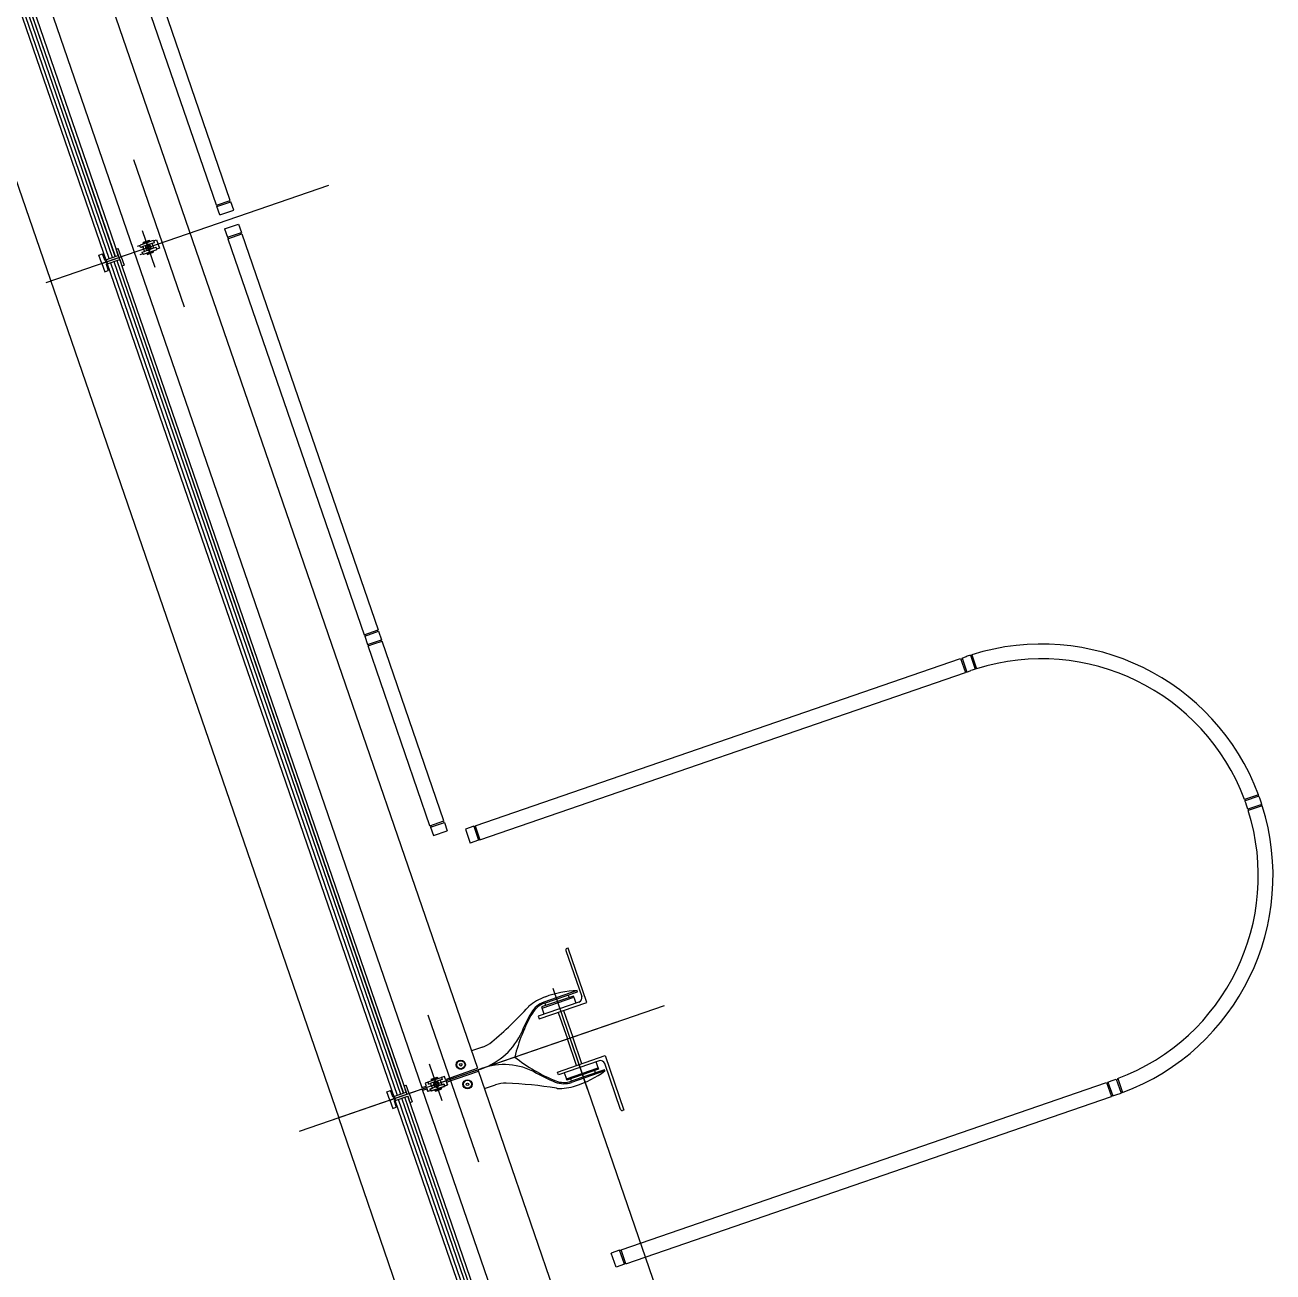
# Model space of a CAD drawing. Extents: x 809487 to 809680, y 818779 to 819225.
# Drawn here: x 809575.584 to 809579.817, y 818949.565 to 818953.792 of the extents above; entities that cross this region are included whole.
import ezdxf

# ---------------------------------------------------------------- set-up
doc = ezdxf.new("R2010")
doc.units = 0
for name, color, linetype in [('F-RC', 7, 'Continuous'), ('MAJ214__', 7, 'Continuous'), ('MAJ270__', 7, 'Continuous'), ('MAJ292__', 7, 'Continuous')]:
    doc.layers.add(name, color=color, linetype=linetype)

msp = doc.modelspace()

# ---------------------------------------------------------------- linework, layer by layer
at = {"layer": 'F-RC'}
for p, q in [((809576.2336, 818953.1815), (809575.7713, 818954.5241)), ((809576.2809, 818953.1977), (809575.8186, 818954.5404)), ((809576.2336, 818953.1815), (809576.2809, 818953.1977)), ((809576.2352, 818953.1767), (809576.2825, 818953.193)), ((809576.2806, 818953.1924), (809576.279, 818953.1971)), ((809576.2923, 818953.1646), (809576.2825, 818953.193)), ((809576.245, 818953.1484), (809576.2352, 818953.1767)), ((809576.2371, 818953.1774), (809576.2355, 818953.1821)), ((809576.245, 818953.1484), (809576.2923, 818953.1646)), ((809576.2613, 818953.1011), (809576.3085, 818953.1174)), ((809576.3085, 818953.1174), (809576.3183, 818953.089)), ((809576.2613, 818953.1011), (809576.271, 818953.0727)), ((809576.271, 818953.0727), (809576.3183, 818953.089)), ((809576.2727, 818953.068), (809576.3199, 818953.0843)), ((809576.2727, 818953.068), (809576.735, 818951.7254)), ((809576.2729, 818953.0734), (809576.2746, 818953.0686)), ((809576.3164, 818953.0884), (809576.318, 818953.0836)), ((809576.3199, 818953.0843), (809576.7822, 818951.7416)), ((809576.735, 818951.7254), (809576.7822, 818951.7416)), ((809576.7366, 818951.7206), (809576.7839, 818951.7369)), ((809576.7366, 818951.7206), (809576.7464, 818951.6923)), ((809576.7369, 818951.726), (809576.7385, 818951.7213)), ((809576.7804, 818951.741), (809576.782, 818951.7363)), ((809576.7839, 818951.7369), (809576.7936, 818951.7085)), ((809576.7464, 818951.6923), (809576.7936, 818951.7085)), ((809576.748, 818951.6875), (809576.7676, 818951.6943)), ((809576.958, 818951.0777), (809576.748, 818951.6875)), ((809576.7483, 818951.6929), (809576.7499, 818951.6882)), ((809576.7676, 818951.6943), (809576.7953, 818951.7038)), ((809576.7918, 818951.7079), (809576.7934, 818951.7032)), ((809577.0053, 818951.094), (809576.7953, 818951.7038)), ((809577.1111, 818951.0775), (809578.7576, 818951.6444)), ((809577.1111, 818951.0775), (809578.7576, 818951.6444)), ((809578.7576, 818951.6444), (809578.7738, 818951.5972)), ((809578.7576, 818951.6444), (809578.7738, 818951.5972)), ((809578.7582, 818951.6426), (809578.7629, 818951.6442)), ((809578.7582, 818951.6426), (809578.7629, 818951.6442)), ((809578.7623, 818951.6461), (809578.7765, 818951.651)), ((809578.7623, 818951.6461), (809578.7765, 818951.651)), ((809578.7623, 818951.6461), (809578.7786, 818951.5988)), ((809578.7623, 818951.6461), (809578.7786, 818951.5988)), ((809578.7907, 818951.6557), (809578.807, 818951.6084)), ((809578.7907, 818951.6557), (809578.807, 818951.6084)), ((809578.7955, 818951.6572), (809578.8117, 818951.6099)), ((809578.7955, 818951.6572), (809578.8117, 818951.6099)), ((809577.1273, 818951.0302), (809578.7738, 818951.5972)), ((809577.1273, 818951.0302), (809578.7738, 818951.5972)), ((809578.7732, 818951.5991), (809578.7779, 818951.6007)), ((809578.7732, 818951.5991), (809578.7779, 818951.6007)), ((809578.7786, 818951.5988), (809578.7927, 818951.6037)), ((809578.7786, 818951.5988), (809578.7927, 818951.6037)), ((809579.7675, 818951.1831), (809579.7202, 818951.1668)), ((809579.7675, 818951.1831), (809579.7202, 818951.1668)), ((809579.7693, 818951.1784), (809579.722, 818951.1621)), ((809579.7693, 818951.1784), (809579.722, 818951.1621)), ((809579.779, 818951.1501), (809579.7317, 818951.1338)), ((809579.779, 818951.1501), (809579.7317, 818951.1338)), ((809579.7805, 818951.1453), (809579.7332, 818951.129)), ((809579.7805, 818951.1453), (809579.7332, 818951.129)), ((809576.958, 818951.0777), (809577.0053, 818951.094)), ((809576.9596, 818951.073), (809577.0069, 818951.0892)), ((809576.9599, 818951.0783), (809576.9615, 818951.0736)), ((809577.0034, 818951.0933), (809577.005, 818951.0886)), ((809577.0069, 818951.0892), (809577.0167, 818951.0609)), ((809577.1063, 818951.0759), (809577.078, 818951.0661)), ((809577.1063, 818951.0759), (809577.078, 818951.0661)), ((809577.1063, 818951.0759), (809577.1226, 818951.0286)), ((809577.1063, 818951.0759), (809577.1226, 818951.0286)), ((809577.1117, 818951.0756), (809577.107, 818951.074)), ((809577.1117, 818951.0756), (809577.107, 818951.074)), ((809577.1111, 818951.0775), (809577.1273, 818951.0302)), ((809577.1111, 818951.0775), (809577.1273, 818951.0302)), ((809576.9596, 818951.073), (809576.9694, 818951.0446)), ((809576.9694, 818951.0446), (809577.0167, 818951.0609)), ((809577.078, 818951.0661), (809577.0942, 818951.0188)), ((809577.078, 818951.0661), (809577.0942, 818951.0188)), ((809577.1226, 818951.0286), (809577.0942, 818951.0188)), ((809577.1226, 818951.0286), (809577.0942, 818951.0188)), ((809577.1267, 818951.0321), (809577.122, 818951.0305)), ((809577.1267, 818951.0321), (809577.122, 818951.0305)), ((809577.6059, 818949.6403), (809579.2524, 818950.2073)), ((809577.6059, 818949.6403), (809579.2524, 818950.2073)), ((809579.2524, 818950.2073), (809579.2687, 818950.16)), ((809579.2524, 818950.2073), (809579.2687, 818950.16)), ((809579.2531, 818950.2054), (809579.2578, 818950.207)), ((809579.2531, 818950.2054), (809579.2578, 818950.207)), ((809579.2571, 818950.2089), (809579.2713, 818950.2138)), ((809579.2571, 818950.2089), (809579.2713, 818950.2138)), ((809579.2571, 818950.2089), (809579.2734, 818950.1616)), ((809579.2571, 818950.2089), (809579.2734, 818950.1616)), ((809579.2855, 818950.2188), (809579.3017, 818950.1715)), ((809579.2855, 818950.2188), (809579.3017, 818950.1715)), ((809579.2902, 818950.2205), (809579.3064, 818950.1732)), ((809579.2902, 818950.2205), (809579.3064, 818950.1732)), ((809577.6222, 818949.593), (809579.2687, 818950.16)), ((809577.6222, 818949.593), (809579.2687, 818950.16)), ((809579.268, 818950.1619), (809579.2728, 818950.1635)), ((809579.268, 818950.1619), (809579.2728, 818950.1635)), ((809579.2734, 818950.1616), (809579.2876, 818950.1665)), ((809579.2734, 818950.1616), (809579.2876, 818950.1665)), ((809577.6012, 818949.6387), (809577.5728, 818949.6289)), ((809577.6012, 818949.6387), (809577.5728, 818949.6289)), ((809577.6175, 818949.5914), (809577.6012, 818949.6387)), ((809577.6175, 818949.5914), (809577.6012, 818949.6387)), ((809577.6066, 818949.6384), (809577.6018, 818949.6368)), ((809577.6066, 818949.6384), (809577.6018, 818949.6368)), ((809577.6222, 818949.593), (809577.6059, 818949.6403)), ((809577.6222, 818949.593), (809577.6059, 818949.6403)), ((809577.5891, 818949.5816), (809577.5728, 818949.6289)), ((809577.5891, 818949.5816), (809577.5728, 818949.6289)), ((809577.6215, 818949.5949), (809577.6168, 818949.5933)), ((809577.6215, 818949.5949), (809577.6168, 818949.5933)), ((809577.6175, 818949.5914), (809577.5891, 818949.5816)), ((809577.6175, 818949.5914), (809577.5891, 818949.5816))]:
    msp.add_line(p, q, dxfattribs=at)
for radius, start, end in [(0.785, 20.4599, 107.5401), (0.785, 20.4599, 107.5401), (0.785, 107.9051, 109), (0.785, 107.9051, 109), (0.783, 107.5363, 107.9023), (0.783, 107.5363, 107.9023), (0.735, 20.5593, 107.4407), (0.735, 20.5593, 107.4407), (0.735, 107.8306, 109), (0.735, 107.8306, 109), (0.737, 107.445, 107.8338), (0.737, 107.445, 107.8338), (0.735, 17.8306, 20.1694), (0.735, 17.8306, 20.1694), (0.737, 20.1662, 20.555), (0.737, 20.1662, 20.555), (0.783, 20.0977, 20.4637), (0.783, 20.0977, 20.4637), (0.785, 17.9051, 20.0949), (0.785, 17.9051, 20.0949), (0.735, 290.5593, 17.4407), (0.735, 290.5593, 17.4407), (0.785, 290.4599, 17.5401), (0.785, 290.4599, 17.5401), (0.737, 17.445, 17.8338), (0.737, 17.445, 17.8338), (0.783, 17.5363, 17.9023), (0.783, 17.5363, 17.9023), (0.735, 289, 290.1694), (0.735, 289, 290.1694), (0.737, 290.1662, 290.555), (0.737, 290.1662, 290.555), (0.785, 289, 290.0949), (0.785, 289, 290.0949), (0.783, 290.0977, 290.4637), (0.783, 290.0977, 290.4637)]:
    msp.add_arc((809579.032, 818950.9087), radius, start, end, dxfattribs=at)
at = {"layer": 'MAJ214__'}
for p, q in [((809575.8698, 818953.0007), (809574.898, 818955.8231)), ((809575.8812, 818953.0046), (809574.9094, 818955.827)), ((809575.8906, 818953.0078), (809574.9188, 818955.8302)), ((809575.8914, 818953.0081), (809574.9195, 818955.8305)), ((809575.975, 818953.0448), (809575.9646, 818953.0413)), ((809575.9824, 818953.0222), (809575.99, 818953.0249)), ((809576.015, 818953.052), (809575.9843, 818953.0414)), ((809575.9851, 818953.0539), (809576.0069, 818953.0613)), ((809575.9857, 818953.0551), (809575.9851, 818953.0539)), ((809575.9861, 818953.051), (809575.9851, 818953.0539)), ((809576.0056, 818953.062), (809575.9857, 818953.0551)), ((809575.9859, 818953.0155), (809576.0299, 818953.0307)), ((809575.9861, 818953.051), (809576.0078, 818953.0585)), ((809575.988, 818953.0517), (809575.9883, 818953.0507)), ((809576.0207, 818953.0355), (809575.99, 818953.0249)), ((809576.0191, 818953.0259), (809575.9973, 818953.0184)), ((809576.0201, 818953.0231), (809575.9983, 818953.0156)), ((809576.0056, 818953.062), (809576.0069, 818953.0613)), ((809576.006, 818953.0579), (809576.0063, 818953.0569)), ((809576.0078, 818953.0585), (809576.0069, 818953.0613)), ((809576.0152, 818953.0521), (809576.0228, 818953.0547)), ((809576.0167, 818953.0251), (809576.017, 818953.0257)), ((809576.0169, 818953.0262), (809576.017, 818953.0257)), ((809576.0201, 818953.0231), (809576.0191, 818953.0259)), ((809576.0194, 818953.0218), (809576.0201, 818953.0231)), ((809576.0204, 818953.0604), (809576.0308, 818953.064)), ((809576.0285, 818953.0381), (809576.0209, 818953.0355)), ((809576.0405, 818953.0357), (809576.0301, 818953.0321)), ((809576.0308, 818953.064), (809576.0405, 818953.0357)), ((809575.8747, 818952.9865), (809576.8465, 818950.1641)), ((809575.8861, 818952.9904), (809576.8579, 818950.168)), ((809575.8955, 818952.9937), (809576.8673, 818950.1713)), ((809575.8962, 818952.9939), (809576.8681, 818950.1715)), ((809575.9848, 818953.0165), (809575.9744, 818953.0129)), ((809575.9983, 818953.0156), (809575.9973, 818953.0184)), ((809575.9996, 818953.0149), (809575.9983, 818953.0156)), ((809575.9989, 818953.02), (809575.9991, 818953.0195)), ((809575.9997, 818953.0192), (809575.9991, 818953.0195)), ((809575.9996, 818953.0149), (809576.0194, 818953.0218)), ((809577.4926, 818950.1852), (809577.3753, 818950.5261)), ((809577.4305, 818950.4958), (809577.4276, 818950.5042)), ((809577.3472, 818950.4765), (809577.3501, 818950.4681)), ((809577.3931, 818950.4451), (809577.4241, 818950.3551)), ((809577.4111, 818950.4513), (809577.4421, 818950.3613)), ((809577.4731, 818950.2712), (809577.4421, 818950.3613)), ((809577.4551, 818950.2651), (809577.4241, 818950.3551)), ((809577.0107, 818950.218), (809577.1195, 818950.2555)), ((809577.0107, 818950.218), (809577.1195, 818950.2555)), ((809577.014, 818950.2086), (809577.1227, 818950.246)), ((809577.014, 818950.2086), (809577.1227, 818950.246)), ((809577.5158, 818950.2481), (809577.5187, 818950.2397)), ((809576.9304, 818950.1903), (809576.9446, 818950.1952)), ((809576.9304, 818950.1903), (809576.9446, 818950.1952)), ((809576.9517, 818950.2083), (809576.9413, 818950.2047)), ((809576.9517, 818950.2083), (809576.9413, 818950.2047)), ((809576.9413, 818950.2047), (809576.9446, 818950.1952)), ((809576.9413, 818950.2047), (809576.9446, 818950.1952)), ((809576.9462, 818950.1905), (809576.9511, 818950.1763)), ((809576.952, 818950.2097), (809576.996, 818950.2248)), ((809576.952, 818950.2097), (809576.996, 818950.2248)), ((809576.9534, 818950.2022), (809576.961, 818950.2049)), ((809576.9534, 818950.2022), (809576.961, 818950.2049)), ((809576.9591, 818950.1857), (809576.9667, 818950.1883)), ((809576.9591, 818950.1857), (809576.9667, 818950.1883)), ((809576.9918, 818950.2154), (809576.961, 818950.2049)), ((809576.9918, 818950.2154), (809576.961, 818950.2049)), ((809576.9836, 818950.2248), (809576.9618, 818950.2173)), ((809576.9836, 818950.2248), (809576.9618, 818950.2173)), ((809576.9624, 818950.2186), (809576.9618, 818950.2173)), ((809576.9624, 818950.2186), (809576.9618, 818950.2173)), ((809576.9618, 818950.2173), (809576.9628, 818950.2145)), ((809576.9618, 818950.2173), (809576.9628, 818950.2145)), ((809576.9624, 818950.2186), (809576.9823, 818950.2254)), ((809576.9624, 818950.2186), (809576.9823, 818950.2254)), ((809576.9626, 818950.179), (809577.0066, 818950.1941)), ((809576.9626, 818950.179), (809577.0066, 818950.1941)), ((809576.9845, 818950.222), (809576.9628, 818950.2145)), ((809576.9845, 818950.222), (809576.9628, 818950.2145)), ((809576.9652, 818950.2153), (809576.9649, 818950.2146)), ((809576.9652, 818950.2153), (809576.9649, 818950.2146)), ((809576.965, 818950.2142), (809576.9649, 818950.2146)), ((809576.965, 818950.2142), (809576.9649, 818950.2146)), ((809576.9975, 818950.1989), (809576.9667, 818950.1883)), ((809576.9975, 818950.1989), (809576.9667, 818950.1883)), ((809576.9975, 818950.1989), (809576.9667, 818950.1883)), ((809576.9958, 818950.1893), (809576.974, 818950.1818)), ((809576.9958, 818950.1893), (809576.974, 818950.1818)), ((809576.974, 818950.1818), (809576.9958, 818950.1893)), ((809576.9968, 818950.1865), (809576.975, 818950.179)), ((809576.9968, 818950.1865), (809576.975, 818950.179)), ((809576.975, 818950.179), (809576.9968, 818950.1865)), ((809576.9822, 818950.2211), (809576.9828, 818950.2208)), ((809576.9822, 818950.2211), (809576.9828, 818950.2208)), ((809576.9823, 818950.2254), (809576.9836, 818950.2248)), ((809576.9823, 818950.2254), (809576.9836, 818950.2248)), ((809576.983, 818950.2204), (809576.9828, 818950.2208)), ((809576.983, 818950.2204), (809576.9828, 818950.2208)), ((809576.9836, 818950.2248), (809576.9845, 818950.222)), ((809576.9836, 818950.2248), (809576.9845, 818950.222)), ((809576.9995, 818950.2181), (809576.9919, 818950.2155)), ((809576.9995, 818950.2181), (809576.9919, 818950.2155)), ((809576.9934, 818950.1885), (809576.9937, 818950.1892)), ((809576.9934, 818950.1885), (809576.9937, 818950.1892)), ((809576.9936, 818950.1896), (809576.9937, 818950.1892)), ((809576.9936, 818950.1896), (809576.9937, 818950.1892)), ((809576.9939, 818950.1887), (809576.9936, 818950.1896)), ((809576.9968, 818950.1865), (809576.9958, 818950.1893)), ((809576.9968, 818950.1865), (809576.9958, 818950.1893)), ((809576.9958, 818950.1893), (809576.9968, 818950.1865)), ((809576.9961, 818950.1852), (809576.9968, 818950.1865)), ((809576.9961, 818950.1852), (809576.9968, 818950.1865)), ((809576.9961, 818950.1852), (809576.9968, 818950.1865)), ((809577.0075, 818950.2275), (809576.9971, 818950.2239)), ((809577.0075, 818950.2275), (809576.9971, 818950.2239)), ((809577.0052, 818950.2016), (809576.9976, 818950.199)), ((809577.0052, 818950.2016), (809576.9976, 818950.199)), ((809576.9976, 818950.199), (809577.0052, 818950.2016)), ((809577.0173, 818950.1991), (809577.0068, 818950.1955)), ((809577.0173, 818950.1991), (809577.0068, 818950.1955)), ((809577.0068, 818950.1955), (809577.0173, 818950.1991)), ((809577.0107, 818950.218), (809577.0075, 818950.2275)), ((809577.0107, 818950.218), (809577.0075, 818950.2275)), ((809577.0173, 818950.1991), (809577.0124, 818950.2133)), ((809577.014, 818950.2086), (809577.0173, 818950.1991)), ((809577.014, 818950.2086), (809577.0173, 818950.1991)), ((809577.4383, 818950.212), (809577.4354, 818950.2205)), ((809577.7874, 818947.4316), (809576.8514, 818950.1499)), ((809577.7988, 818947.4355), (809576.8628, 818950.1538)), ((809577.8082, 818947.4387), (809576.8722, 818950.1571)), ((809577.809, 818947.439), (809576.8729, 818950.1574)), ((809577.8827, 818947.4247), (809576.932, 818950.1856)), ((809576.9336, 818950.1809), (809576.9478, 818950.1858)), ((809576.9336, 818950.1809), (809576.9478, 818950.1858)), ((809576.9511, 818950.1763), (809576.9478, 818950.1858)), ((809576.9511, 818950.1763), (809576.9478, 818950.1858)), ((809576.9615, 818950.1799), (809576.9511, 818950.1763)), ((809576.9615, 818950.1799), (809576.9511, 818950.1763)), ((809576.9615, 818950.1799), (809576.9511, 818950.1763)), ((809576.975, 818950.179), (809576.974, 818950.1818)), ((809576.975, 818950.179), (809576.974, 818950.1818)), ((809576.974, 818950.1818), (809576.975, 818950.179)), ((809576.9763, 818950.1784), (809576.975, 818950.179)), ((809576.9763, 818950.1784), (809576.975, 818950.179)), ((809576.9763, 818950.1784), (809576.975, 818950.179)), ((809576.9756, 818950.1834), (809576.9758, 818950.183)), ((809576.9756, 818950.1834), (809576.9758, 818950.183)), ((809576.9759, 818950.1825), (809576.9756, 818950.1834)), ((809576.9764, 818950.1827), (809576.9758, 818950.183)), ((809576.9764, 818950.1827), (809576.9758, 818950.183)), ((809576.9763, 818950.1784), (809576.9961, 818950.1852)), ((809576.9763, 818950.1784), (809576.9961, 818950.1852)), ((809576.9961, 818950.1852), (809576.9763, 818950.1784))]:
    msp.add_line(p, q, dxfattribs=at)
for points in [[(809576.0193, 818953.0614), (809575.9753, 818953.0463)], [(809577.3251, 818950.4322), (809577.3283, 818950.4228), (809577.4901, 818950.4785), (809577.4266, 818950.6629), (809577.4218, 818950.6613)], [(809577.4187, 818950.655), (809577.4725, 818950.4988)], [(809577.3449, 818950.4391), (809577.338, 818950.4592), (809577.4458, 818950.4963), (809577.4527, 818950.4762)], [(809577.4573, 818950.5189), (809577.3445, 818950.4801)], [(809577.4632, 818950.4798), (809577.3251, 818950.4322)], [(809577.3936, 818950.2333), (809577.3903, 818950.2428), (809577.5521, 818950.2984), (809577.6156, 818950.114), (809577.6109, 818950.1123)], [(809577.5317, 818950.2809), (809577.3936, 818950.2333)], [(809577.4134, 818950.2401), (809577.4204, 818950.22), (809577.5282, 818950.2571), (809577.5212, 818950.2773)], [(809577.6045, 818950.1154), (809577.5508, 818950.2716)], [(809577.5512, 818950.2464), (809577.4384, 818950.2076)], [(809577.0066, 818950.1941), (809576.9626, 818950.179)]]:
    msp.add_lwpolyline(points, dxfattribs=at)
for points in [[(809577.4458, 818950.4963), (809577.4444, 818950.5005), (809577.3366, 818950.4634), (809577.338, 818950.4592)], [(809577.5282, 818950.2571), (809577.5296, 818950.2529), (809577.4218, 818950.2158), (809577.4204, 818950.22)]]:
    msp.add_lwpolyline(points, close=True, dxfattribs=at)
for centre, radius in [((809576.0026, 818953.0385), 0.006), ((809577.0624, 818950.2675), 0.0155), ((809577.0624, 818950.2675), 0.0155), ((809577.0624, 818950.2675), 0.0135), ((809577.0624, 818950.2675), 0.0135), ((809577.0624, 818950.2675), 0.0042), ((809577.0624, 818950.2675), 0.0042), ((809577.0852, 818950.2014), 0.0155), ((809577.0852, 818950.2014), 0.0155), ((809577.0852, 818950.2014), 0.0135), ((809577.0852, 818950.2014), 0.0135), ((809577.0852, 818950.2014), 0.0042), ((809577.0852, 818950.2014), 0.0042)]:
    msp.add_circle(centre, radius, dxfattribs=at)
for centre, radius, start, end in [((809576.0026, 818953.0385), 0.0095, 145.1826, 252.8174), ((809576.0026, 818953.0385), 0.0109, 101.1265, 116.8735), ((809576.0026, 818953.0385), 0.0109, 281.1265, 296.8735), ((809576.0026, 818953.0385), 0.0095, 326.6949, 71.3051), ((809577.4235, 818950.6566), 0.005, 109, 199), ((809577.4583, 818950.494), 0.015, 289, 19), ((809577.7926, 818950.161), 0.567, 149.9624, 158.1041), ((809577.3703, 818950.4052), 0.0792, 109, 149.9624), ((809577.0587, 818950.4728), 0.2307, 285.6773, 333.2312), ((809577.2479, 818950.3799), 0.02, 326.6754, 338.1041), ((809577.5366, 818950.2667), 0.015, 19, 109), ((809577.2086, 818950.0373), 0.2307, 64.7688, 112.3227), ((809577.3006, 818950.227), 0.02, 59.8959, 71.3246), ((809577.595, 818950.7349), 0.567, 239.8959, 248.0376), ((809576.9793, 818950.2019), 0.0095, 145.1826, 199.0001), ((809576.9793, 818950.2019), 0.0095, 145.1826, 199.0001), ((809576.9793, 818950.2019), 0.0095, 198.9999, 252.8174), ((809576.9793, 818950.2019), 0.0095, 198.9999, 252.8174), ((809576.9793, 818950.2019), 0.0095, 199.0001, 252.8174), ((809576.9793, 818950.2019), 0.006, 18.9999, 199.0001), ((809576.9793, 818950.2019), 0.006, 18.9999, 199.0001), ((809576.9793, 818950.2019), 0.006, 198.9999, 19.0001), ((809576.9793, 818950.2019), 0.006, 198.9999, 19.0001), ((809576.9793, 818950.2019), 0.006, 199.0001, 18.9999), ((809576.9793, 818950.2019), 0.0109, 101.1265, 116.8735), ((809576.9793, 818950.2019), 0.0109, 101.1265, 116.8735), ((809576.9793, 818950.2019), 0.0109, 281.1265, 296.8735), ((809576.9793, 818950.2019), 0.0109, 281.1265, 296.8735), ((809576.9793, 818950.2019), 0.0109, 281.1265, 296.8735), ((809576.9793, 818950.2019), 0.0095, 18.9999, 71.3051), ((809576.9793, 818950.2019), 0.0095, 18.9999, 71.3051), ((809576.9793, 818950.2019), 0.0095, 326.6949, 19.0001), ((809576.9793, 818950.2019), 0.0095, 326.6949, 19.0001), ((809576.9793, 818950.2019), 0.0095, 326.6949, 18.9999), ((809577.4126, 818950.2825), 0.0792, 248.0376, 289), ((809577.6092, 818950.1171), 0.005, 199, 289)]:
    msp.add_arc(centre, radius, start, end, dxfattribs=at)
for points, degree in [([(809575.975, 818953.0455), (809575.975, 818953.0456), (809575.975, 818953.0456), (809575.975, 818953.0457), (809575.975, 818953.0458), (809575.9751, 818953.0459), (809575.9751, 818953.0459), (809575.9751, 818953.046), (809575.9751, 818953.046), (809575.9751, 818953.0461), (809575.9751, 818953.0461), (809575.9752, 818953.0461), (809575.9752, 818953.0462), (809575.9753, 818953.0462), (809575.9753, 818953.0462), (809575.9753, 818953.0463)], 3), ([(809575.9758, 818953.0394), (809575.9758, 818953.0397), (809575.9757, 818953.04), (809575.9755, 818953.0409), (809575.9754, 818953.0414), (809575.9752, 818953.0425), (809575.9751, 818953.0431), (809575.975, 818953.0443), (809575.975, 818953.0449), (809575.975, 818953.0455)], 3), ([(809575.9758, 818953.0394), (809575.9759, 818953.0393), (809575.9759, 818953.0393), (809575.9759, 818953.0393), (809575.9759, 818953.0392), (809575.9759, 818953.0392), (809575.9759, 818953.0392), (809575.9759, 818953.0392)], 3), ([(809575.9767, 818953.0388), (809575.9767, 818953.0388), (809575.9767, 818953.0388), (809575.9766, 818953.0388), (809575.9766, 818953.0388), (809575.9765, 818953.0388), (809575.9765, 818953.0388), (809575.9764, 818953.0388), (809575.9763, 818953.0388), (809575.9761, 818953.0389), (809575.9761, 818953.0389), (809575.976, 818953.039), (809575.9759, 818953.0391), (809575.9759, 818953.0392)], 3), ([(809575.9767, 818953.0388), (809575.9773, 818953.039), (809575.978, 818953.0392), (809575.9796, 818953.0398), (809575.9805, 818953.0401), (809575.9821, 818953.0406), (809575.9827, 818953.0409), (809575.9836, 818953.0412), (809575.9839, 818953.0413), (809575.9843, 818953.0414)], 3), ([(809575.9767, 818953.0388), (809575.9775, 818953.0391), (809575.9784, 818953.0394), (809575.9793, 818953.0397), (809575.9806, 818953.0401), (809575.9818, 818953.0406), (809575.9831, 818953.041), (809575.9835, 818953.0411), (809575.9839, 818953.0413), (809575.9843, 818953.0414)], 3), ([(809575.982, 818953.0215), (809575.982, 818953.0215), (809575.982, 818953.0215), (809575.982, 818953.0216), (809575.982, 818953.0217), (809575.982, 818953.0219), (809575.982, 818953.022), (809575.9821, 818953.0221), (809575.9822, 818953.0221), (809575.9823, 818953.0222), (809575.9823, 818953.0222), (809575.9824, 818953.0222), (809575.9824, 818953.0222), (809575.9824, 818953.0222)], 3), ([(809575.9843, 818953.0414), (809575.9843, 818953.0414), (809575.9843, 818953.0414), (809575.9843, 818953.0412), (809575.9844, 818953.041), (809575.9845, 818953.0405), (809575.9846, 818953.0401), (809575.9848, 818953.0388), (809575.9849, 818953.0378), (809575.9853, 818953.0355), (809575.9856, 818953.0343), (809575.9864, 818953.032), (809575.9869, 818953.0309), (809575.9879, 818953.0288), (809575.9884, 818953.0279), (809575.9891, 818953.0266), (809575.9894, 818953.0261), (809575.9897, 818953.0255), (809575.9898, 818953.0252), (809575.9899, 818953.025), (809575.99, 818953.0249), (809575.99, 818953.0249)], 3), ([(809575.9955, 818953.045), (809575.9955, 818953.045), (809575.9955, 818953.0449), (809575.9954, 818953.0449), (809575.9954, 818953.0448), (809575.9952, 818953.0446), (809575.9951, 818953.0444), (809575.9949, 818953.044), (809575.9948, 818953.0438), (809575.9946, 818953.0437)], 3), ([(809575.9976, 818953.0482), (809575.9965, 818953.0465), (809575.9955, 818953.045)], 2), ([(809575.9995, 818953.0295), (809575.9997, 818953.0294), (809575.9999, 818953.0293), (809576.0003, 818953.0292), (809576.0005, 818953.0291), (809576.0008, 818953.029), (809576.0009, 818953.029), (809576.001, 818953.029), (809576.001, 818953.029), (809576.001, 818953.029)], 3), ([(809576.0042, 818953.048), (809576.0024, 818953.0485), (809576.0005, 818953.0492)], 2), ([(809576.001, 818953.029), (809576.0027, 818953.0284), (809576.0047, 818953.0277)], 2), ([(809576.0056, 818953.0475), (809576.0054, 818953.0475), (809576.0052, 818953.0476), (809576.0048, 818953.0477), (809576.0046, 818953.0478), (809576.0044, 818953.0479), (809576.0043, 818953.0479), (809576.0042, 818953.0479), (809576.0042, 818953.048), (809576.0042, 818953.048)], 3), ([(809576.0075, 818953.0287), (809576.0087, 818953.0304), (809576.0097, 818953.0319)], 2), ([(809576.0097, 818953.0319), (809576.0097, 818953.032), (809576.0097, 818953.032), (809576.0097, 818953.0321), (809576.0098, 818953.0321), (809576.0099, 818953.0324), (809576.0101, 818953.0325), (809576.0103, 818953.0329), (809576.0104, 818953.0331), (809576.0105, 818953.0332)], 3), ([(809576.015, 818953.052), (809576.0151, 818953.052), (809576.0152, 818953.052), (809576.0152, 818953.0521)], 2), ([(809576.015, 818953.052), (809576.0151, 818953.052), (809576.0152, 818953.052), (809576.0152, 818953.0521)], 2), ([(809576.0209, 818953.0355), (809576.0209, 818953.0355), (809576.0209, 818953.0355), (809576.0208, 818953.0357), (809576.0208, 818953.0359), (809576.0206, 818953.0365), (809576.0206, 818953.0369), (809576.0204, 818953.0381), (809576.0203, 818953.0391), (809576.0198, 818953.0414), (809576.0195, 818953.0426), (809576.0188, 818953.0449), (809576.0183, 818953.046), (809576.0173, 818953.0481), (809576.0168, 818953.049), (809576.0161, 818953.0503), (809576.0158, 818953.0508), (809576.0154, 818953.0515), (809576.0153, 818953.0517), (809576.0152, 818953.0519), (809576.0152, 818953.052), (809576.0152, 818953.0521)], 3), ([(809576.0193, 818953.0614), (809576.0193, 818953.0614), (809576.0193, 818953.0614), (809576.0194, 818953.0614), (809576.0195, 818953.0614), (809576.0195, 818953.0614), (809576.0196, 818953.0613), (809576.0196, 818953.0613), (809576.0197, 818953.0613), (809576.0197, 818953.0612), (809576.0197, 818953.0612), (809576.0198, 818953.0612), (809576.0198, 818953.0611), (809576.0199, 818953.0611), (809576.0199, 818953.061), (809576.02, 818953.061)], 3), ([(809576.02, 818953.061), (809576.0203, 818953.0605), (809576.0207, 818953.06), (809576.0214, 818953.059), (809576.0217, 818953.0585), (809576.0222, 818953.0576), (809576.0225, 818953.0571), (809576.0228, 818953.0563), (809576.023, 818953.0559), (809576.0231, 818953.0556)], 3), ([(809576.0209, 818953.0355), (809576.0208, 818953.0355), (809576.0208, 818953.0355), (809576.0207, 818953.0355)], 2), ([(809576.0232, 818953.0554), (809576.0232, 818953.0554), (809576.0232, 818953.0554), (809576.0232, 818953.0553), (809576.0232, 818953.0552), (809576.0232, 818953.055), (809576.0231, 818953.055), (809576.0231, 818953.0548), (809576.023, 818953.0548), (809576.0229, 818953.0547), (809576.0229, 818953.0547), (809576.0228, 818953.0547), (809576.0228, 818953.0547), (809576.0228, 818953.0547)], 3), ([(809576.0232, 818953.0554), (809576.0232, 818953.0555), (809576.0232, 818953.0555), (809576.0231, 818953.0555), (809576.0231, 818953.0555), (809576.0231, 818953.0556), (809576.0231, 818953.0556), (809576.0231, 818953.0556)], 3), ([(809576.0285, 818953.0381), (809576.0285, 818953.0381), (809576.0285, 818953.0381), (809576.0285, 818953.0381), (809576.0286, 818953.0381), (809576.0287, 818953.0382), (809576.0287, 818953.0382), (809576.0288, 818953.0382), (809576.0289, 818953.0381), (809576.029, 818953.0381), (809576.0291, 818953.038), (809576.0292, 818953.0379), (809576.0292, 818953.0378), (809576.0293, 818953.0378)], 3), ([(809576.0293, 818953.0376), (809576.0293, 818953.0376), (809576.0293, 818953.0376), (809576.0293, 818953.0377), (809576.0293, 818953.0377), (809576.0293, 818953.0377), (809576.0293, 818953.0377), (809576.0293, 818953.0378)], 3), ([(809576.0293, 818953.0376), (809576.0294, 818953.0372), (809576.0295, 818953.0369), (809576.0297, 818953.036), (809576.0298, 818953.0355), (809576.03, 818953.0344), (809576.03, 818953.0338), (809576.0301, 818953.0326), (809576.0302, 818953.032), (809576.0302, 818953.0314)], 3), ([(809576.0302, 818953.0314), (809576.0302, 818953.0313), (809576.0301, 818953.0313), (809576.0301, 818953.0312), (809576.0301, 818953.0311), (809576.0301, 818953.0311), (809576.0301, 818953.031), (809576.0301, 818953.031), (809576.0301, 818953.0309), (809576.03, 818953.0309), (809576.03, 818953.0308), (809576.03, 818953.0308), (809576.03, 818953.0307), (809576.0299, 818953.0307), (809576.0299, 818953.0307), (809576.0299, 818953.0307)], 3), ([(809575.982, 818953.0215), (809575.982, 818953.0215), (809575.982, 818953.0214), (809575.982, 818953.0214), (809575.982, 818953.0214), (809575.9821, 818953.0213), (809575.9821, 818953.0213), (809575.9821, 818953.0213)], 3), ([(809575.9852, 818953.0159), (809575.9848, 818953.0164), (809575.9845, 818953.0169), (809575.9838, 818953.0179), (809575.9835, 818953.0184), (809575.983, 818953.0194), (809575.9827, 818953.0198), (809575.9823, 818953.0207), (809575.9822, 818953.021), (809575.9821, 818953.0213)], 3), ([(809575.9859, 818953.0155), (809575.9859, 818953.0155), (809575.9858, 818953.0155), (809575.9857, 818953.0155), (809575.9857, 818953.0155), (809575.9856, 818953.0156), (809575.9856, 818953.0156), (809575.9855, 818953.0156), (809575.9855, 818953.0156), (809575.9855, 818953.0157), (809575.9854, 818953.0157), (809575.9854, 818953.0158), (809575.9853, 818953.0158), (809575.9853, 818953.0158), (809575.9852, 818953.0159), (809575.9852, 818953.0159)], 3), ([(809576.952, 818950.2097), (809576.952, 818950.2097), (809576.9519, 818950.2097), (809576.9519, 818950.2096), (809576.9519, 818950.2096), (809576.9518, 818950.2095), (809576.9518, 818950.2095), (809576.9518, 818950.2094), (809576.9518, 818950.2094), (809576.9518, 818950.2093), (809576.9518, 818950.2093), (809576.9517, 818950.2092), (809576.9517, 818950.2092), (809576.9517, 818950.2091), (809576.9517, 818950.209), (809576.9517, 818950.209)], 3), ([(809576.952, 818950.2097), (809576.952, 818950.2097), (809576.9519, 818950.2097), (809576.9519, 818950.2096), (809576.9519, 818950.2096), (809576.9518, 818950.2095), (809576.9518, 818950.2095), (809576.9518, 818950.2094), (809576.9518, 818950.2094), (809576.9518, 818950.2093), (809576.9518, 818950.2093), (809576.9517, 818950.2092), (809576.9517, 818950.2092), (809576.9517, 818950.2091), (809576.9517, 818950.209), (809576.9517, 818950.209)], 3), ([(809576.9517, 818950.209), (809576.9517, 818950.2084), (809576.9517, 818950.2077), (809576.9518, 818950.2066), (809576.9519, 818950.206), (809576.9521, 818950.2049), (809576.9522, 818950.2043), (809576.9524, 818950.2035), (809576.9525, 818950.2031), (809576.9526, 818950.2028)], 3), ([(809576.9517, 818950.209), (809576.9517, 818950.2084), (809576.9517, 818950.2077), (809576.9518, 818950.2066), (809576.9519, 818950.206), (809576.9521, 818950.2049), (809576.9522, 818950.2043), (809576.9524, 818950.2035), (809576.9525, 818950.2031), (809576.9526, 818950.2028)], 3), ([(809576.9526, 818950.2026), (809576.9526, 818950.2026), (809576.9526, 818950.2026), (809576.9526, 818950.2027), (809576.9526, 818950.2027), (809576.9526, 818950.2028), (809576.9526, 818950.2028), (809576.9526, 818950.2028)], 3), ([(809576.9526, 818950.2026), (809576.9526, 818950.2026), (809576.9526, 818950.2026), (809576.9526, 818950.2027), (809576.9526, 818950.2027), (809576.9526, 818950.2028), (809576.9526, 818950.2028), (809576.9526, 818950.2028)], 3), ([(809576.9526, 818950.2026), (809576.9526, 818950.2026), (809576.9526, 818950.2025), (809576.9527, 818950.2025), (809576.9527, 818950.2024), (809576.9529, 818950.2023), (809576.9529, 818950.2023), (809576.9531, 818950.2022), (809576.9531, 818950.2022), (809576.9533, 818950.2022), (809576.9533, 818950.2022), (809576.9534, 818950.2022), (809576.9534, 818950.2022), (809576.9534, 818950.2022)], 3), ([(809576.9526, 818950.2026), (809576.9526, 818950.2026), (809576.9526, 818950.2025), (809576.9527, 818950.2025), (809576.9527, 818950.2024), (809576.9529, 818950.2023), (809576.9529, 818950.2023), (809576.9531, 818950.2022), (809576.9531, 818950.2022), (809576.9533, 818950.2022), (809576.9533, 818950.2022), (809576.9534, 818950.2022), (809576.9534, 818950.2022), (809576.9534, 818950.2022)], 3), ([(809576.9591, 818950.1857), (809576.9597, 818950.1859), (809576.9604, 818950.1861), (809576.962, 818950.1867), (809576.9629, 818950.187), (809576.9645, 818950.1875), (809576.9651, 818950.1877), (809576.966, 818950.1881), (809576.9663, 818950.1882), (809576.9667, 818950.1883)], 3), ([(809576.9591, 818950.1857), (809576.9599, 818950.186), (809576.9608, 818950.1863), (809576.9617, 818950.1866), (809576.963, 818950.187), (809576.9642, 818950.1875), (809576.9655, 818950.1879), (809576.9659, 818950.188), (809576.9663, 818950.1882), (809576.9667, 818950.1883)], 3), ([(809576.9629, 818950.1962), (809576.9625, 818950.1973), (809576.9622, 818950.1983), (809576.9617, 818950.2004), (809576.9616, 818950.2015), (809576.9614, 818950.203), (809576.9613, 818950.2035), (809576.9612, 818950.2042), (809576.9611, 818950.2045), (809576.961, 818950.2047), (809576.961, 818950.2048), (809576.961, 818950.2049)], 3), ([(809576.9629, 818950.1962), (809576.9625, 818950.1973), (809576.9622, 818950.1983), (809576.9617, 818950.2004), (809576.9616, 818950.2015), (809576.9614, 818950.203), (809576.9613, 818950.2035), (809576.9612, 818950.2042), (809576.9611, 818950.2045), (809576.961, 818950.2047), (809576.961, 818950.2048), (809576.961, 818950.2049)], 3), ([(809576.9629, 818950.1962), (809576.9632, 818950.1952), (809576.9636, 818950.1942), (809576.9646, 818950.1923), (809576.9651, 818950.1913), (809576.9658, 818950.19), (809576.9661, 818950.1895), (809576.9664, 818950.1889), (809576.9665, 818950.1887), (809576.9666, 818950.1884), (809576.9667, 818950.1884), (809576.9667, 818950.1883)], 3), ([(809576.9629, 818950.1962), (809576.9632, 818950.1952), (809576.9636, 818950.1942), (809576.9646, 818950.1923), (809576.9651, 818950.1913), (809576.9658, 818950.19), (809576.9661, 818950.1895), (809576.9664, 818950.1889), (809576.9665, 818950.1887), (809576.9666, 818950.1884), (809576.9667, 818950.1884), (809576.9667, 818950.1883)], 3), ([(809576.9667, 818950.1883), (809576.9667, 818950.1883), (809576.9667, 818950.1883), (809576.9666, 818950.1885), (809576.9665, 818950.1887), (809576.9663, 818950.1892), (809576.9661, 818950.1896), (809576.9655, 818950.1907), (809576.9649, 818950.1915), (809576.9639, 818950.1936), (809576.9634, 818950.1947), (809576.9629, 818950.196), (809576.9629, 818950.1961), (809576.9629, 818950.1962)], 3), ([(809576.9713, 818950.2071), (809576.9715, 818950.2073), (809576.9716, 818950.2075), (809576.9718, 818950.2078), (809576.9719, 818950.208), (809576.9721, 818950.2082), (809576.9721, 818950.2083), (809576.9722, 818950.2084), (809576.9722, 818950.2084), (809576.9722, 818950.2084)], 3), ([(809576.9713, 818950.2071), (809576.9715, 818950.2073), (809576.9716, 818950.2075), (809576.9718, 818950.2078), (809576.9719, 818950.208), (809576.9721, 818950.2082), (809576.9721, 818950.2083), (809576.9722, 818950.2084), (809576.9722, 818950.2084), (809576.9722, 818950.2084)], 3), ([(809576.9722, 818950.2084), (809576.9732, 818950.2099), (809576.9743, 818950.2117)], 2), ([(809576.9722, 818950.2084), (809576.9732, 818950.2099), (809576.9743, 818950.2117)], 2), ([(809576.9762, 818950.1929), (809576.9764, 818950.1928), (809576.9766, 818950.1928), (809576.977, 818950.1926), (809576.9772, 818950.1926), (809576.9775, 818950.1925), (809576.9776, 818950.1924), (809576.9777, 818950.1924), (809576.9777, 818950.1924), (809576.9777, 818950.1924)], 3), ([(809576.9762, 818950.1929), (809576.9764, 818950.1928), (809576.9766, 818950.1928), (809576.977, 818950.1926), (809576.9772, 818950.1926), (809576.9775, 818950.1925), (809576.9776, 818950.1924), (809576.9777, 818950.1924), (809576.9777, 818950.1924), (809576.9777, 818950.1924)], 3), ([(809576.9777, 818950.1924), (809576.9777, 818950.1924), (809576.9777, 818950.1924), (809576.9776, 818950.1924), (809576.9775, 818950.1925), (809576.9772, 818950.1926), (809576.977, 818950.1926), (809576.9766, 818950.1928), (809576.9764, 818950.1928), (809576.9762, 818950.1929)], 3), ([(809576.9772, 818950.2126), (809576.9791, 818950.212), (809576.9809, 818950.2114)], 2), ([(809576.9772, 818950.2126), (809576.9791, 818950.212), (809576.9809, 818950.2114)], 2), ([(809576.9777, 818950.1924), (809576.9794, 818950.1918), (809576.9814, 818950.1912)], 2), ([(809576.9777, 818950.1924), (809576.9794, 818950.1918), (809576.9814, 818950.1912)], 2), ([(809576.9814, 818950.1912), (809576.9794, 818950.1918), (809576.9777, 818950.1924)], 2), ([(809576.9809, 818950.2114), (809576.9809, 818950.2114), (809576.9809, 818950.2114), (809576.981, 818950.2114), (809576.9811, 818950.2113), (809576.9813, 818950.2112), (809576.9815, 818950.2112), (809576.9819, 818950.211), (809576.9821, 818950.211), (809576.9823, 818950.2109)], 3), ([(809576.9809, 818950.2114), (809576.9809, 818950.2114), (809576.9809, 818950.2114), (809576.981, 818950.2114), (809576.9811, 818950.2113), (809576.9813, 818950.2112), (809576.9815, 818950.2112), (809576.9819, 818950.211), (809576.9821, 818950.211), (809576.9823, 818950.2109)], 3), ([(809576.9842, 818950.1921), (809576.9854, 818950.1939), (809576.9864, 818950.1954)], 2), ([(809576.9842, 818950.1921), (809576.9854, 818950.1939), (809576.9864, 818950.1954)], 2), ([(809576.9864, 818950.1954), (809576.9854, 818950.1939), (809576.9842, 818950.1921)], 2), ([(809576.9864, 818950.1954), (809576.9864, 818950.1954), (809576.9864, 818950.1954), (809576.9864, 818950.1955), (809576.9865, 818950.1956), (809576.9866, 818950.1958), (809576.9868, 818950.196), (809576.987, 818950.1963), (809576.9871, 818950.1965), (809576.9872, 818950.1967)], 3), ([(809576.9864, 818950.1954), (809576.9864, 818950.1954), (809576.9864, 818950.1954), (809576.9864, 818950.1955), (809576.9865, 818950.1956), (809576.9866, 818950.1958), (809576.9868, 818950.196), (809576.987, 818950.1963), (809576.9871, 818950.1965), (809576.9872, 818950.1967)], 3), ([(809576.9872, 818950.1967), (809576.9871, 818950.1965), (809576.987, 818950.1963), (809576.9868, 818950.196), (809576.9866, 818950.1958), (809576.9865, 818950.1956), (809576.9864, 818950.1955), (809576.9864, 818950.1954), (809576.9864, 818950.1954), (809576.9864, 818950.1954)], 3), ([(809576.9919, 818950.2155), (809576.9919, 818950.2155), (809576.9918, 818950.2155), (809576.9918, 818950.2154)], 2), ([(809576.9919, 818950.2155), (809576.9919, 818950.2155), (809576.9918, 818950.2155), (809576.9918, 818950.2154)], 2), ([(809576.9919, 818950.2155), (809576.9919, 818950.2155), (809576.9919, 818950.2155), (809576.992, 818950.2153), (809576.992, 818950.2151), (809576.9923, 818950.2146), (809576.9925, 818950.2142), (809576.9931, 818950.2131), (809576.9936, 818950.2123), (809576.9947, 818950.2102), (809576.9952, 818950.2091), (809576.9956, 818950.2078), (809576.9957, 818950.2077), (809576.9957, 818950.2076)], 3), ([(809576.9919, 818950.2155), (809576.9919, 818950.2155), (809576.9919, 818950.2155), (809576.992, 818950.2153), (809576.992, 818950.2151), (809576.9923, 818950.2146), (809576.9925, 818950.2142), (809576.9931, 818950.2131), (809576.9936, 818950.2123), (809576.9947, 818950.2102), (809576.9952, 818950.2091), (809576.9956, 818950.2078), (809576.9957, 818950.2077), (809576.9957, 818950.2076)], 3), ([(809576.9976, 818950.199), (809576.9976, 818950.199), (809576.9976, 818950.199), (809576.9975, 818950.1991), (809576.9975, 818950.1993), (809576.9974, 818950.1999), (809576.9973, 818950.2003), (809576.9971, 818950.2016), (809576.997, 818950.2026), (809576.9965, 818950.2048), (809576.9962, 818950.206), (809576.9958, 818950.2073), (809576.9958, 818950.2074), (809576.9957, 818950.2076)], 3), ([(809576.9976, 818950.199), (809576.9976, 818950.199), (809576.9976, 818950.199), (809576.9975, 818950.1991), (809576.9975, 818950.1993), (809576.9974, 818950.1999), (809576.9973, 818950.2003), (809576.9971, 818950.2016), (809576.997, 818950.2026), (809576.9965, 818950.2048), (809576.9962, 818950.206), (809576.9958, 818950.2073), (809576.9958, 818950.2074), (809576.9957, 818950.2076)], 3), ([(809576.9957, 818950.2076), (809576.9961, 818950.2065), (809576.9964, 818950.2055), (809576.9968, 818950.2034), (809576.997, 818950.2023), (809576.9972, 818950.2008), (809576.9973, 818950.2003), (809576.9974, 818950.1996), (809576.9975, 818950.1993), (809576.9976, 818950.1991), (809576.9976, 818950.199), (809576.9976, 818950.199)], 3), ([(809576.9967, 818950.2244), (809576.9966, 818950.2245), (809576.9966, 818950.2245), (809576.9965, 818950.2246), (809576.9965, 818950.2246), (809576.9964, 818950.2247), (809576.9964, 818950.2247), (809576.9963, 818950.2247), (809576.9963, 818950.2248), (809576.9963, 818950.2248), (809576.9962, 818950.2248), (809576.9962, 818950.2248), (809576.9961, 818950.2248), (809576.996, 818950.2249), (809576.996, 818950.2248), (809576.996, 818950.2248)], 3), ([(809576.9967, 818950.2244), (809576.9966, 818950.2245), (809576.9966, 818950.2245), (809576.9965, 818950.2246), (809576.9965, 818950.2246), (809576.9964, 818950.2247), (809576.9964, 818950.2247), (809576.9963, 818950.2247), (809576.9963, 818950.2248), (809576.9963, 818950.2248), (809576.9962, 818950.2248), (809576.9962, 818950.2248), (809576.9961, 818950.2248), (809576.996, 818950.2249), (809576.996, 818950.2248), (809576.996, 818950.2248)], 3), ([(809576.9998, 818950.2191), (809576.9997, 818950.2194), (809576.9995, 818950.2197), (809576.9992, 818950.2205), (809576.9989, 818950.221), (809576.9984, 818950.222), (809576.9981, 818950.2225), (809576.9974, 818950.2235), (809576.997, 818950.224), (809576.9967, 818950.2244)], 3), ([(809576.9998, 818950.2191), (809576.9997, 818950.2194), (809576.9995, 818950.2197), (809576.9992, 818950.2205), (809576.9989, 818950.221), (809576.9984, 818950.222), (809576.9981, 818950.2225), (809576.9974, 818950.2235), (809576.997, 818950.224), (809576.9967, 818950.2244)], 3), ([(809576.9976, 818950.199), (809576.9976, 818950.1989), (809576.9975, 818950.1989), (809576.9975, 818950.1989)], 2), ([(809576.9976, 818950.199), (809576.9976, 818950.1989), (809576.9975, 818950.1989), (809576.9975, 818950.1989)], 2), ([(809576.9975, 818950.1989), (809576.9975, 818950.1989), (809576.9976, 818950.1989), (809576.9976, 818950.199)], 2), ([(809576.9975, 818950.1989), (809576.9975, 818950.1989), (809576.9976, 818950.1989), (809576.9976, 818950.199)], 2), ([(809576.9995, 818950.2181), (809576.9995, 818950.2181), (809576.9995, 818950.2181), (809576.9995, 818950.2181), (809576.9996, 818950.2181), (809576.9996, 818950.2182), (809576.9997, 818950.2182), (809576.9998, 818950.2183), (809576.9998, 818950.2184), (809576.9999, 818950.2185), (809576.9999, 818950.2186), (809576.9999, 818950.2187), (809576.9999, 818950.2188), (809576.9999, 818950.2189)], 3), ([(809576.9995, 818950.2181), (809576.9995, 818950.2181), (809576.9995, 818950.2181), (809576.9995, 818950.2181), (809576.9996, 818950.2181), (809576.9996, 818950.2182), (809576.9997, 818950.2182), (809576.9998, 818950.2183), (809576.9998, 818950.2184), (809576.9999, 818950.2185), (809576.9999, 818950.2186), (809576.9999, 818950.2187), (809576.9999, 818950.2188), (809576.9999, 818950.2189)], 3), ([(809576.9998, 818950.2191), (809576.9998, 818950.2191), (809576.9998, 818950.219), (809576.9998, 818950.219), (809576.9998, 818950.2189), (809576.9999, 818950.2189), (809576.9999, 818950.2189), (809576.9999, 818950.2189)], 3), ([(809576.9998, 818950.2191), (809576.9998, 818950.2191), (809576.9998, 818950.219), (809576.9998, 818950.219), (809576.9998, 818950.2189), (809576.9999, 818950.2189), (809576.9999, 818950.2189), (809576.9999, 818950.2189)], 3), ([(809577.0052, 818950.2016), (809577.0052, 818950.2016), (809577.0052, 818950.2016), (809577.0052, 818950.2016), (809577.0053, 818950.2016), (809577.0054, 818950.2016), (809577.0054, 818950.2016), (809577.0055, 818950.2016), (809577.0056, 818950.2016), (809577.0057, 818950.2015), (809577.0058, 818950.2015), (809577.0059, 818950.2013), (809577.0059, 818950.2013), (809577.006, 818950.2012)], 3), ([(809577.0052, 818950.2016), (809577.0052, 818950.2016), (809577.0052, 818950.2016), (809577.0052, 818950.2016), (809577.0053, 818950.2016), (809577.0054, 818950.2016), (809577.0054, 818950.2016), (809577.0055, 818950.2016), (809577.0056, 818950.2016), (809577.0057, 818950.2015), (809577.0058, 818950.2015), (809577.0059, 818950.2013), (809577.0059, 818950.2013), (809577.006, 818950.2012)], 3), ([(809577.006, 818950.2012), (809577.006, 818950.2012), (809577.0059, 818950.2013), (809577.0059, 818950.2014), (809577.0058, 818950.2014), (809577.0057, 818950.2015), (809577.0057, 818950.2016), (809577.0055, 818950.2016), (809577.0055, 818950.2016), (809577.0053, 818950.2016), (809577.0053, 818950.2016), (809577.0052, 818950.2016), (809577.0052, 818950.2016), (809577.0052, 818950.2016)], 3), ([(809577.006, 818950.201), (809577.006, 818950.201), (809577.006, 818950.2011), (809577.006, 818950.2011), (809577.006, 818950.2011), (809577.006, 818950.2012), (809577.006, 818950.2012), (809577.006, 818950.2012)], 3), ([(809577.006, 818950.201), (809577.006, 818950.201), (809577.006, 818950.2011), (809577.006, 818950.2011), (809577.006, 818950.2011), (809577.006, 818950.2012), (809577.006, 818950.2012), (809577.006, 818950.2012)], 3), ([(809577.006, 818950.2012), (809577.006, 818950.2012), (809577.006, 818950.2012), (809577.006, 818950.2011), (809577.006, 818950.2011), (809577.006, 818950.2011), (809577.006, 818950.201), (809577.006, 818950.201)], 3), ([(809577.006, 818950.201), (809577.0061, 818950.2007), (809577.0062, 818950.2003), (809577.0064, 818950.1995), (809577.0065, 818950.1989), (809577.0067, 818950.1978), (809577.0067, 818950.1972), (809577.0068, 818950.1961), (809577.0069, 818950.1955), (809577.0069, 818950.1948)], 3), ([(809577.006, 818950.201), (809577.0061, 818950.2007), (809577.0062, 818950.2003), (809577.0064, 818950.1995), (809577.0065, 818950.1989), (809577.0067, 818950.1978), (809577.0067, 818950.1972), (809577.0068, 818950.1961), (809577.0069, 818950.1955), (809577.0069, 818950.1948)], 3), ([(809577.0069, 818950.1948), (809577.0069, 818950.1955), (809577.0068, 818950.1961), (809577.0067, 818950.1972), (809577.0067, 818950.1978), (809577.0065, 818950.1989), (809577.0064, 818950.1995), (809577.0062, 818950.2003), (809577.0061, 818950.2007), (809577.006, 818950.201)], 3), ([(809577.0069, 818950.1948), (809577.0069, 818950.1948), (809577.0069, 818950.1947), (809577.0068, 818950.1946), (809577.0068, 818950.1946), (809577.0068, 818950.1945), (809577.0068, 818950.1945), (809577.0068, 818950.1944), (809577.0068, 818950.1944), (809577.0067, 818950.1943), (809577.0067, 818950.1943), (809577.0067, 818950.1942), (809577.0067, 818950.1942), (809577.0066, 818950.1941), (809577.0066, 818950.1941), (809577.0066, 818950.1941)], 3), ([(809577.0069, 818950.1948), (809577.0069, 818950.1948), (809577.0069, 818950.1947), (809577.0068, 818950.1946), (809577.0068, 818950.1946), (809577.0068, 818950.1945), (809577.0068, 818950.1945), (809577.0068, 818950.1944), (809577.0068, 818950.1944), (809577.0067, 818950.1943), (809577.0067, 818950.1943), (809577.0067, 818950.1942), (809577.0067, 818950.1942), (809577.0066, 818950.1941), (809577.0066, 818950.1941), (809577.0066, 818950.1941)], 3), ([(809577.0066, 818950.1941), (809577.0066, 818950.1941), (809577.0066, 818950.1941), (809577.0067, 818950.1942), (809577.0067, 818950.1942), (809577.0067, 818950.1943), (809577.0068, 818950.1943), (809577.0068, 818950.1944), (809577.0068, 818950.1944), (809577.0068, 818950.1945), (809577.0068, 818950.1945), (809577.0068, 818950.1946), (809577.0068, 818950.1947), (809577.0069, 818950.1947), (809577.0069, 818950.1948), (809577.0069, 818950.1948)], 3), ([(809576.9587, 818950.1849), (809576.9587, 818950.185), (809576.9587, 818950.185), (809576.9587, 818950.1851), (809576.9587, 818950.1852), (809576.9587, 818950.1853), (809576.9587, 818950.1854), (809576.9588, 818950.1855), (809576.9589, 818950.1856), (809576.959, 818950.1856), (809576.959, 818950.1857), (809576.9591, 818950.1857), (809576.9591, 818950.1857), (809576.9591, 818950.1857)], 3), ([(809576.9587, 818950.1849), (809576.9587, 818950.185), (809576.9587, 818950.185), (809576.9587, 818950.1851), (809576.9587, 818950.1852), (809576.9587, 818950.1853), (809576.9587, 818950.1854), (809576.9588, 818950.1855), (809576.9589, 818950.1856), (809576.959, 818950.1856), (809576.959, 818950.1857), (809576.9591, 818950.1857), (809576.9591, 818950.1857), (809576.9591, 818950.1857)], 3), ([(809576.9591, 818950.1857), (809576.9591, 818950.1857), (809576.9591, 818950.1857), (809576.959, 818950.1857), (809576.959, 818950.1857), (809576.9589, 818950.1856), (809576.9589, 818950.1856), (809576.9588, 818950.1855), (809576.9588, 818950.1854), (809576.9587, 818950.1853), (809576.9587, 818950.1852), (809576.9587, 818950.1851), (809576.9587, 818950.185), (809576.9587, 818950.1849)], 3), ([(809576.9587, 818950.1849), (809576.9587, 818950.1849), (809576.9587, 818950.1849), (809576.9587, 818950.1849), (809576.9587, 818950.1848), (809576.9588, 818950.1848), (809576.9588, 818950.1848), (809576.9588, 818950.1847)], 3), ([(809576.9587, 818950.1849), (809576.9587, 818950.1849), (809576.9587, 818950.1849), (809576.9587, 818950.1849), (809576.9587, 818950.1848), (809576.9588, 818950.1848), (809576.9588, 818950.1848), (809576.9588, 818950.1847)], 3), ([(809576.9588, 818950.1847), (809576.9588, 818950.1848), (809576.9588, 818950.1848), (809576.9587, 818950.1848), (809576.9587, 818950.1849), (809576.9587, 818950.1849), (809576.9587, 818950.1849), (809576.9587, 818950.1849)], 3), ([(809576.9619, 818950.1794), (809576.9615, 818950.1798), (809576.9612, 818950.1803), (809576.9605, 818950.1813), (809576.9602, 818950.1818), (809576.9597, 818950.1828), (809576.9594, 818950.1833), (809576.959, 818950.1841), (809576.9589, 818950.1844), (809576.9588, 818950.1847)], 3), ([(809576.9619, 818950.1794), (809576.9615, 818950.1798), (809576.9612, 818950.1803), (809576.9605, 818950.1813), (809576.9602, 818950.1818), (809576.9597, 818950.1828), (809576.9594, 818950.1833), (809576.959, 818950.1841), (809576.9589, 818950.1844), (809576.9588, 818950.1847)], 3), ([(809576.9588, 818950.1847), (809576.9589, 818950.1844), (809576.959, 818950.1841), (809576.9594, 818950.1833), (809576.9597, 818950.1828), (809576.9602, 818950.1818), (809576.9605, 818950.1813), (809576.9612, 818950.1803), (809576.9615, 818950.1798), (809576.9619, 818950.1794)], 3), ([(809576.9619, 818950.1794), (809576.9619, 818950.1793), (809576.962, 818950.1793), (809576.9621, 818950.1792), (809576.9621, 818950.1792), (809576.9622, 818950.1791), (809576.9622, 818950.1791), (809576.9622, 818950.1791), (809576.9623, 818950.179), (809576.9623, 818950.179), (809576.9624, 818950.179), (809576.9624, 818950.179), (809576.9625, 818950.179), (809576.9625, 818950.179), (809576.9626, 818950.179), (809576.9626, 818950.179)], 3), ([(809576.9626, 818950.179), (809576.9626, 818950.179), (809576.9625, 818950.179), (809576.9624, 818950.179), (809576.9624, 818950.179), (809576.9623, 818950.179), (809576.9623, 818950.179), (809576.9622, 818950.1791), (809576.9622, 818950.1791), (809576.9622, 818950.1791), (809576.9621, 818950.1791), (809576.9621, 818950.1792), (809576.962, 818950.1792), (809576.962, 818950.1793), (809576.9619, 818950.1793), (809576.9619, 818950.1794)], 3), ([(809576.9626, 818950.179), (809576.9626, 818950.179), (809576.9625, 818950.179), (809576.9624, 818950.179), (809576.9624, 818950.179), (809576.9623, 818950.179), (809576.9623, 818950.179), (809576.9622, 818950.1791), (809576.9622, 818950.1791), (809576.9622, 818950.1791), (809576.9621, 818950.1791), (809576.9621, 818950.1792), (809576.962, 818950.1792), (809576.962, 818950.1793), (809576.9619, 818950.1793), (809576.9619, 818950.1794)], 3)]:
    msp.add_open_spline(points, degree=degree, dxfattribs=at)
at = {"layer": 'MAJ270__'}
for p, q in [((809575.953, 818953.3361), (809576.1247, 818952.8375)), ((809576.6134, 818953.2488), (809575.6552, 818952.9188)), ((809576.0262, 818952.9698), (809575.9834, 818953.0941)), ((809575.8632, 818952.9825), (809575.8583, 818952.9967)), ((809575.8583, 818952.9967), (809575.8632, 818952.9825)), ((809577.7516, 818950.4678), (809576.5141, 818950.0417)), ((809577.7516, 818950.4678), (809576.5141, 818950.0417)), ((809577.7516, 818950.4678), (809576.5141, 818950.0417)), ((809577.5901, 818950.4122), (809576.6319, 818950.0823)), ((809577.1234, 818949.9368), (809576.9517, 818950.4354)), ((809579.3865, 818944.685), (809577.4331, 818950.3582)), ((809576.9556, 818950.2706), (809576.9984, 818950.1463)), ((809576.835, 818950.1601), (809576.8399, 818950.146)), ((809576.8399, 818950.146), (809576.835, 818950.1601)), ((809576.835, 818950.1601), (809576.8399, 818950.146))]:
    msp.add_line(p, q, dxfattribs=at)
for centre in [(809575.8607, 818952.9896), (809575.8607, 818952.9896), (809576.8374, 818950.1531), (809576.8374, 818950.1531), (809576.8374, 818950.1531)]:
    msp.add_circle(centre, 0.003, dxfattribs=at)
at = {"layer": 'MAJ292__'}
for p, q in [((809573.2159, 818961.5922), (809577.1195, 818950.2555)), ((809572.9306, 818961.4993), (809576.8374, 818950.1531)), ((809572.9731, 818961.5139), (809576.88, 818950.1677)), ((809573.0268, 818961.5271), (809576.9304, 818950.1903)), ((809572.7415, 818961.4342), (809576.6483, 818950.0879)), ((809575.8935, 818953.0326), (809575.9008, 818953.0351)), ((809575.9008, 818953.0114), (809575.8935, 818953.0326)), ((809575.9106, 818953.0068), (809575.9008, 818953.0351)), ((809575.8353, 818953.0126), (809575.8476, 818953.0168)), ((809575.8451, 818952.9842), (809575.8353, 818953.0126)), ((809575.8451, 818952.9842), (809575.9106, 818953.0068)), ((809575.8451, 818952.9842), (809575.9106, 818953.0068)), ((809575.8451, 818952.9842), (809575.8548, 818952.9559)), ((809575.8549, 818952.9955), (809575.8476, 818953.0168)), ((809575.8549, 818952.9956), (809575.9008, 818953.0114)), ((809575.8598, 818952.9814), (809575.9057, 818952.9972)), ((809575.8598, 818952.9814), (809575.8671, 818952.9601)), ((809575.9057, 818952.9972), (809575.913, 818952.9759)), ((809575.9106, 818953.0068), (809575.9204, 818952.9784)), ((809575.8548, 818952.9559), (809575.8671, 818952.9601)), ((809575.913, 818952.9759), (809575.9204, 818952.9784)), ((809578.0582, 818947.5292), (809577.1211, 818950.2507)), ((809576.8702, 818950.1961), (809576.8775, 818950.1986)), ((809576.8775, 818950.1748), (809576.8702, 818950.1961)), ((809576.8873, 818950.1702), (809576.8775, 818950.1986)), ((809576.812, 818950.176), (809576.8243, 818950.1803)), ((809576.8218, 818950.1477), (809576.812, 818950.176)), ((809576.8218, 818950.1477), (809576.8873, 818950.1702)), ((809576.8218, 818950.1477), (809576.8873, 818950.1702)), ((809576.8218, 818950.1477), (809576.8315, 818950.1193)), ((809576.8316, 818950.159), (809576.8243, 818950.1803)), ((809576.8316, 818950.159), (809576.8775, 818950.1748)), ((809576.8365, 818950.1448), (809576.8824, 818950.1606)), ((809576.8365, 818950.1448), (809576.8438, 818950.1235)), ((809577.7759, 818947.4276), (809576.8399, 818950.146)), ((809576.8824, 818950.1606), (809576.8897, 818950.1393)), ((809577.8184, 818947.4422), (809576.8824, 818950.1606)), ((809576.8873, 818950.1702), (809576.8971, 818950.1419)), ((809576.8315, 818950.1193), (809576.8438, 818950.1235)), ((809576.8897, 818950.1393), (809576.8971, 818950.1419)), ((809577.599, 818947.327), (809576.6483, 818950.0879))]:
    msp.add_line(p, q, dxfattribs=at)
for points in [[(809577.3459, 818950.4761), (809577.4587, 818950.5149), (809577.4573, 818950.5189)], [(809577.1359, 818950.3272), (809577.0991, 818950.3145)], [(809577.5512, 818950.2464), (809577.5498, 818950.2504), (809577.437, 818950.2116)], [(809577.143, 818950.1869), (809577.1799, 818950.1996)]]:
    msp.add_lwpolyline(points, dxfattribs=at)
for centre, radius, start, end in [((809577.4053, 818950.3345), 0.1724, 109.2751, 130.3961), ((809577.4684, 818950.1798), 0.3393, 91.8607, 110.7061), ((809576.3049, 818951.3707), 1.3402, 310.0784, 317.4258), ((809577.7926, 818950.161), 0.5628, 149.9624, 166.3679), ((809577.3065, 818950.4505), 0.02, 130.3961, 137.4258), ((809577.3703, 818950.4052), 0.075, 109, 149.9624), ((809577.1034, 818950.4218), 0.1, 289, 310.0784), ((809577.595, 818950.7349), 0.5628, 231.6321, 248.0376), ((809577.3511, 818950.5204), 0.3393, 287.2939, 306.1393), ((809577.2124, 818950.105), 0.1, 87.9216, 109), ((809577.1675, 818948.8656), 1.3402, 80.5742, 87.9216), ((809577.4126, 818950.2825), 0.075, 248.0376, 289), ((809577.3902, 818950.2075), 0.02, 260.5742, 267.6039), ((809577.3966, 818950.3597), 0.1724, 267.6039, 288.7249)]:
    msp.add_arc(centre, radius, start, end, dxfattribs=at)

doc.saveas('drawing.dxf')
